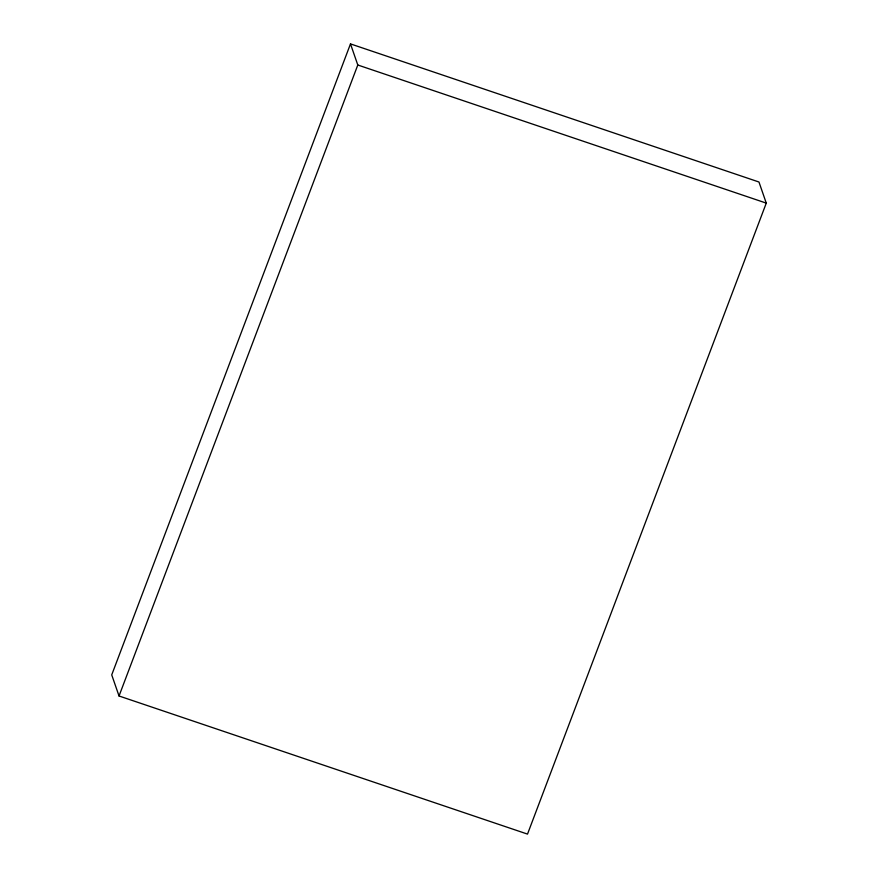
<?xml version="1.0" encoding="UTF-8"?>
<svg xmlns="http://www.w3.org/2000/svg" width="878" height="878" viewBox="0 0 878 878"><rect width="100%" height="100%" fill="white"/><g stroke="black" fill="none" stroke-linecap="round" stroke-linejoin="round"><path stroke-width="1.32" d="M350.487 43.9L111.725 674.886L119.035 695.991L527.513 834.1L766.274 203.114L758.965 182.009L350.487 43.9L357.796 65.005L119.035 695.991M357.796 65.005L766.274 203.114"/></g></svg>
